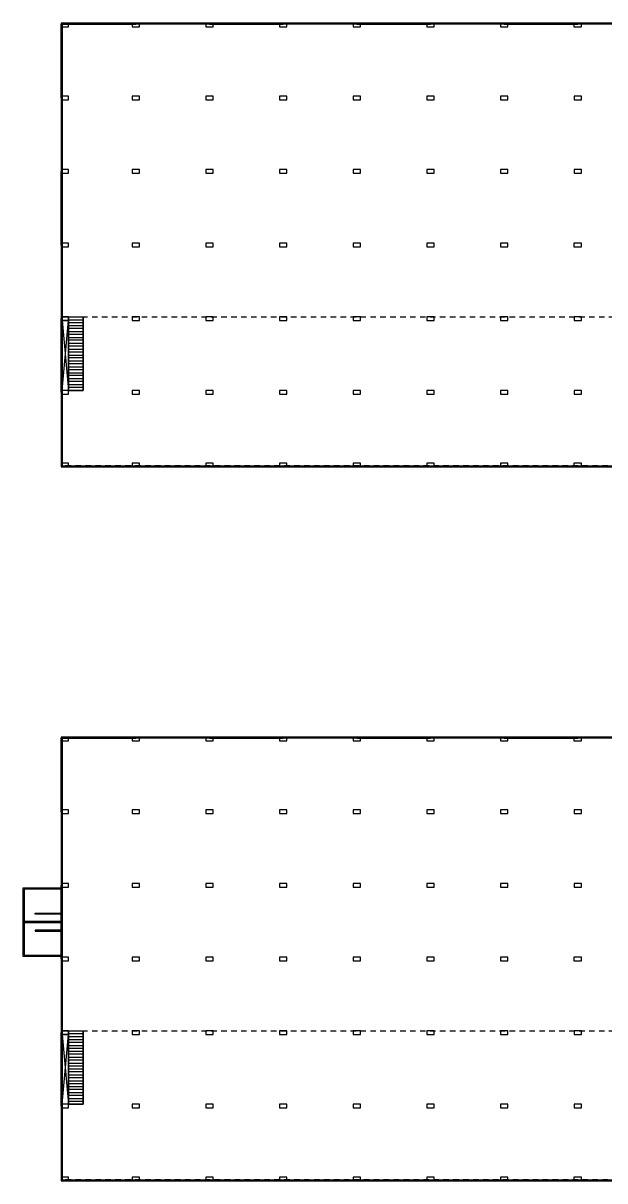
# Model space of a CAD drawing. Header units: millimetres. Extents: x 332 to 5606, y 276 to 1426.
# Drawn here: x 1746.7 to 1825.6, y 664.2 to 821.5 of the extents above; entities that cross this region are included whole.
import ezdxf

# ---------------------------------------------------------------- set-up
doc = ezdxf.new("R2010")
doc.units = ezdxf.units.MM
doc.linetypes.add('JIS_02_0.7', pattern=[1.35, 0.75, -0.6])

msp = doc.modelspace()

# ---------------------------------------------------------------- linework, layer by layer
for p, q in [((1752.8, 821.527), (1751.8, 821.527)), ((1751.8, 821.527), (1751.8, 821.027)), ((1872.107, 821.527), (1751.807, 821.527)), ((1751.807, 821.527), (1751.807, 761.227)), ((1751.807, 811.377), (1751.807, 821.377)), ((1751.807, 821.377), (1751.957, 821.377)), ((1751.957, 821.377), (1751.957, 821.527)), ((1871.957, 821.377), (1751.957, 821.377)), ((1751.957, 821.377), (1751.957, 761.377)), ((1751.957, 821.377), (1761.957, 821.377)), ((1752.8, 821.027), (1752.8, 821.527)), ((1762.457, 821.527), (1761.457, 821.527)), ((1761.457, 821.527), (1761.457, 821.027)), ((1761.957, 821.377), (1761.957, 821.527)), ((1761.957, 821.527), (1771.957, 821.527)), ((1762.457, 821.027), (1762.457, 821.527)), ((1772.457, 821.527), (1771.457, 821.527)), ((1771.457, 821.527), (1771.457, 821.027)), ((1771.957, 821.527), (1771.957, 821.377)), ((1771.957, 821.377), (1781.957, 821.377)), ((1772.457, 821.027), (1772.457, 821.527)), ((1782.457, 821.527), (1781.457, 821.527)), ((1781.457, 821.527), (1781.457, 821.027)), ((1781.957, 821.377), (1781.957, 821.527)), ((1781.957, 821.527), (1791.957, 821.527)), ((1782.457, 821.027), (1782.457, 821.527)), ((1792.457, 821.527), (1791.457, 821.527)), ((1791.457, 821.527), (1791.457, 821.027)), ((1791.957, 821.527), (1791.957, 821.377)), ((1791.957, 821.377), (1801.957, 821.377)), ((1792.457, 821.027), (1792.457, 821.527)), ((1802.457, 821.527), (1801.457, 821.527)), ((1801.457, 821.527), (1801.457, 821.027)), ((1801.957, 821.377), (1801.957, 821.527)), ((1801.957, 821.527), (1811.957, 821.527)), ((1802.457, 821.027), (1802.457, 821.527)), ((1812.457, 821.527), (1811.457, 821.527)), ((1811.457, 821.527), (1811.457, 821.027)), ((1811.957, 821.527), (1811.957, 821.377)), ((1811.957, 821.377), (1821.957, 821.377)), ((1812.457, 821.027), (1812.457, 821.527)), ((1822.457, 821.527), (1821.457, 821.527)), ((1821.457, 821.527), (1821.457, 821.027)), ((1821.957, 821.377), (1821.957, 821.527)), ((1821.957, 821.527), (1831.957, 821.527)), ((1822.457, 821.027), (1822.457, 821.527)), ((1751.8, 821.027), (1752.8, 821.027)), ((1751.957, 820.827), (1751.807, 820.827)), ((1751.807, 820.827), (1751.882, 820.827)), ((1751.957, 820.827), (1751.807, 820.827)), ((1751.882, 820.827), (1751.882, 811.827)), ((1751.957, 821.027), (1751.957, 820.827)), ((1761.457, 821.027), (1762.457, 821.027)), ((1771.457, 821.027), (1772.457, 821.027)), ((1781.457, 821.027), (1782.457, 821.027)), ((1791.457, 821.027), (1792.457, 821.027)), ((1801.457, 821.027), (1802.457, 821.027)), ((1811.457, 821.027), (1812.457, 821.027)), ((1821.457, 821.027), (1822.457, 821.027)), ((1751.807, 811.827), (1751.957, 811.827)), ((1752.807, 811.627), (1751.807, 811.627)), ((1751.807, 811.627), (1751.807, 811.127)), ((1751.957, 811.377), (1751.807, 811.377)), ((1751.807, 811.127), (1752.807, 811.127)), ((1751.807, 810.877), (1751.957, 810.877)), ((1751.882, 810.877), (1751.882, 801.877)), ((1751.957, 801.377), (1751.957, 811.377)), ((1752.807, 811.127), (1752.807, 811.627)), ((1762.464, 811.627), (1761.464, 811.627)), ((1761.464, 811.627), (1761.464, 811.127)), ((1761.464, 811.127), (1762.464, 811.127)), ((1762.464, 811.127), (1762.464, 811.627)), ((1772.464, 811.627), (1771.464, 811.627)), ((1771.464, 811.627), (1771.464, 811.127)), ((1771.464, 811.127), (1772.464, 811.127)), ((1772.464, 811.127), (1772.464, 811.627)), ((1782.464, 811.627), (1781.464, 811.627)), ((1781.464, 811.627), (1781.464, 811.127)), ((1781.464, 811.127), (1782.464, 811.127)), ((1782.464, 811.127), (1782.464, 811.627)), ((1792.464, 811.627), (1791.464, 811.627)), ((1791.464, 811.627), (1791.464, 811.127)), ((1791.464, 811.127), (1792.464, 811.127)), ((1792.464, 811.127), (1792.464, 811.627)), ((1802.464, 811.627), (1801.464, 811.627)), ((1801.464, 811.627), (1801.464, 811.127)), ((1801.464, 811.127), (1802.464, 811.127)), ((1802.464, 811.127), (1802.464, 811.627)), ((1812.464, 811.627), (1811.464, 811.627)), ((1811.464, 811.627), (1811.464, 811.127)), ((1811.464, 811.127), (1812.464, 811.127)), ((1812.464, 811.127), (1812.464, 811.627)), ((1822.464, 811.627), (1821.464, 811.627)), ((1821.464, 811.627), (1821.464, 811.127)), ((1821.464, 811.127), (1822.464, 811.127)), ((1822.464, 811.127), (1822.464, 811.627)), ((1751.957, 801.877), (1751.807, 801.877)), ((1752.807, 801.627), (1751.807, 801.627)), ((1751.807, 801.627), (1751.807, 801.127)), ((1751.807, 791.377), (1751.807, 801.377)), ((1751.807, 801.377), (1751.957, 801.377)), ((1751.807, 801.127), (1752.807, 801.127)), ((1751.807, 800.877), (1751.957, 800.877)), ((1751.882, 800.877), (1751.882, 791.877)), ((1752.807, 801.127), (1752.807, 801.627)), ((1762.464, 801.627), (1761.464, 801.627)), ((1761.464, 801.627), (1761.464, 801.127)), ((1761.464, 801.127), (1762.464, 801.127)), ((1762.464, 801.127), (1762.464, 801.627)), ((1772.464, 801.627), (1771.464, 801.627)), ((1771.464, 801.627), (1771.464, 801.127)), ((1771.464, 801.127), (1772.464, 801.127)), ((1772.464, 801.127), (1772.464, 801.627)), ((1782.464, 801.627), (1781.464, 801.627)), ((1781.464, 801.627), (1781.464, 801.127)), ((1781.464, 801.127), (1782.464, 801.127)), ((1782.464, 801.127), (1782.464, 801.627)), ((1792.464, 801.627), (1791.464, 801.627)), ((1791.464, 801.627), (1791.464, 801.127)), ((1791.464, 801.127), (1792.464, 801.127)), ((1792.464, 801.127), (1792.464, 801.627)), ((1802.464, 801.627), (1801.464, 801.627)), ((1801.464, 801.627), (1801.464, 801.127)), ((1801.464, 801.127), (1802.464, 801.127)), ((1802.464, 801.127), (1802.464, 801.627)), ((1812.464, 801.627), (1811.464, 801.627)), ((1811.464, 801.627), (1811.464, 801.127)), ((1811.464, 801.127), (1812.464, 801.127)), ((1812.464, 801.127), (1812.464, 801.627)), ((1822.464, 801.627), (1821.464, 801.627)), ((1821.464, 801.627), (1821.464, 801.127)), ((1821.464, 801.127), (1822.464, 801.127)), ((1822.464, 801.127), (1822.464, 801.627)), ((1752.8, 791.627), (1751.8, 791.627)), ((1751.8, 791.627), (1751.8, 791.127)), ((1751.957, 791.877), (1751.807, 791.877)), ((1751.957, 791.377), (1751.807, 791.377)), ((1751.957, 781.377), (1751.957, 791.377)), ((1752.8, 791.127), (1752.8, 791.627)), ((1762.457, 791.627), (1761.457, 791.627)), ((1761.457, 791.627), (1761.457, 791.127)), ((1762.457, 791.127), (1762.457, 791.627)), ((1772.457, 791.627), (1771.457, 791.627)), ((1771.457, 791.627), (1771.457, 791.127)), ((1772.457, 791.127), (1772.457, 791.627)), ((1782.457, 791.627), (1781.457, 791.627)), ((1781.457, 791.627), (1781.457, 791.127)), ((1782.457, 791.127), (1782.457, 791.627)), ((1792.457, 791.627), (1791.457, 791.627)), ((1791.457, 791.627), (1791.457, 791.127)), ((1792.457, 791.127), (1792.457, 791.627)), ((1802.457, 791.627), (1801.457, 791.627)), ((1801.457, 791.627), (1801.457, 791.127)), ((1802.457, 791.127), (1802.457, 791.627)), ((1812.457, 791.627), (1811.457, 791.627)), ((1811.457, 791.627), (1811.457, 791.127)), ((1812.457, 791.127), (1812.457, 791.627)), ((1822.457, 791.627), (1821.457, 791.627)), ((1821.457, 791.627), (1821.457, 791.127)), ((1822.457, 791.127), (1822.457, 791.627)), ((1751.8, 791.127), (1752.8, 791.127)), ((1751.957, 790.877), (1751.807, 790.877)), ((1751.882, 790.877), (1751.882, 781.877)), ((1761.457, 791.127), (1762.457, 791.127)), ((1771.457, 791.127), (1772.457, 791.127)), ((1781.457, 791.127), (1782.457, 791.127)), ((1791.457, 791.127), (1792.457, 791.127)), ((1801.457, 791.127), (1802.457, 791.127)), ((1811.457, 791.127), (1812.457, 791.127)), ((1821.457, 791.127), (1822.457, 791.127)), ((1751.807, 781.877), (1751.957, 781.877)), ((1752.807, 781.627), (1751.807, 781.627)), ((1751.807, 781.627), (1751.807, 781.127)), ((1751.807, 771.377), (1751.807, 781.377)), ((1751.807, 781.377), (1751.957, 781.377)), ((1751.807, 781.127), (1752.807, 781.127)), ((1751.807, 780.877), (1751.957, 780.877)), ((1751.882, 780.877), (1751.882, 771.877)), ((1751.957, 781.127), (1752.807, 781.127)), ((1752.807, 781.127), (1752.807, 781.627)), ((1752.807, 771.627), (1752.807, 781.627)), ((1752.807, 781.627), (1754.807, 781.627)), ((1752.807, 781.227), (1754.807, 781.227)), ((1752.807, 781.227), (1752.807, 780.827)), ((1752.807, 780.827), (1754.807, 780.827)), ((1752.807, 780.827), (1752.807, 780.427)), ((1752.807, 780.427), (1754.807, 780.427)), ((1754.807, 781.627), (1754.807, 781.127)), ((1754.807, 771.627), (1754.807, 781.627)), ((1754.807, 780.427), (1754.807, 780.027)), ((1762.464, 781.627), (1761.464, 781.627)), ((1761.464, 781.627), (1761.464, 781.127)), ((1761.464, 781.127), (1762.464, 781.127)), ((1762.464, 781.127), (1762.464, 781.627)), ((1772.464, 781.627), (1771.464, 781.627)), ((1771.464, 781.627), (1771.464, 781.127)), ((1771.464, 781.127), (1772.464, 781.127)), ((1772.464, 781.127), (1772.464, 781.627)), ((1782.464, 781.627), (1781.464, 781.627)), ((1781.464, 781.627), (1781.464, 781.127)), ((1781.464, 781.127), (1782.464, 781.127)), ((1782.464, 781.127), (1782.464, 781.627)), ((1792.464, 781.627), (1791.464, 781.627)), ((1791.464, 781.627), (1791.464, 781.127)), ((1791.464, 781.127), (1792.464, 781.127)), ((1792.464, 781.127), (1792.464, 781.627)), ((1802.464, 781.627), (1801.464, 781.627)), ((1801.464, 781.627), (1801.464, 781.127)), ((1801.464, 781.127), (1802.464, 781.127)), ((1802.464, 781.127), (1802.464, 781.627)), ((1812.464, 781.627), (1811.464, 781.627)), ((1811.464, 781.627), (1811.464, 781.127)), ((1811.464, 781.127), (1812.464, 781.127)), ((1812.464, 781.127), (1812.464, 781.627)), ((1822.464, 781.627), (1821.464, 781.627)), ((1821.464, 781.627), (1821.464, 781.127)), ((1821.464, 781.127), (1822.464, 781.127)), ((1822.464, 781.127), (1822.464, 781.627)), ((1754.807, 780.027), (1752.807, 780.027)), ((1752.807, 780.027), (1752.807, 779.627)), ((1752.807, 779.627), (1754.807, 779.627)), ((1754.807, 779.227), (1752.807, 779.227)), ((1752.807, 779.227), (1752.807, 778.827)), ((1752.807, 778.827), (1754.807, 778.827)), ((1754.807, 779.627), (1754.807, 779.227)), ((1754.807, 778.827), (1754.807, 778.427)), ((1754.807, 778.427), (1752.807, 778.427)), ((1752.807, 778.427), (1752.807, 778.027)), ((1752.807, 778.027), (1754.807, 778.027)), ((1754.807, 777.627), (1752.807, 777.627)), ((1752.807, 777.627), (1752.807, 777.227)), ((1752.807, 777.227), (1754.807, 777.227)), ((1754.807, 778.027), (1754.807, 777.627)), ((1754.807, 777.227), (1754.807, 776.827)), ((1754.807, 776.827), (1752.807, 776.827)), ((1752.807, 776.827), (1752.807, 776.427)), ((1752.807, 776.427), (1754.807, 776.427)), ((1754.807, 776.027), (1752.807, 776.027)), ((1752.807, 776.027), (1752.807, 775.627)), ((1752.807, 775.627), (1754.807, 775.627)), ((1754.807, 776.427), (1754.807, 776.027)), ((1754.807, 775.627), (1754.807, 775.227)), ((1754.807, 775.227), (1752.807, 775.227)), ((1752.807, 775.227), (1752.807, 774.827)), ((1752.807, 774.827), (1754.807, 774.827)), ((1754.807, 774.427), (1752.807, 774.427)), ((1752.807, 774.427), (1752.807, 774.027)), ((1752.807, 774.027), (1754.807, 774.027)), ((1754.807, 774.827), (1754.807, 774.427)), ((1754.807, 774.027), (1754.807, 773.627)), ((1754.807, 773.627), (1752.807, 773.627)), ((1752.807, 773.627), (1752.807, 773.227)), ((1752.807, 773.227), (1754.807, 773.227)), ((1754.807, 772.827), (1752.807, 772.827)), ((1752.807, 772.827), (1752.807, 772.427)), ((1752.807, 772.427), (1754.807, 772.427)), ((1754.807, 773.227), (1754.807, 772.827)), ((1754.807, 772.427), (1754.807, 772.027)), ((1751.957, 771.877), (1751.807, 771.877)), ((1752.807, 771.627), (1751.807, 771.627)), ((1751.807, 771.627), (1751.807, 771.127)), ((1751.957, 771.377), (1751.807, 771.377)), ((1751.807, 771.127), (1752.807, 771.127)), ((1751.957, 770.927), (1751.807, 770.927)), ((1751.882, 770.927), (1751.882, 761.927)), ((1751.957, 761.377), (1751.957, 771.377)), ((1754.807, 772.027), (1752.807, 772.027)), ((1752.807, 772.027), (1752.807, 771.627)), ((1752.807, 771.127), (1752.807, 771.627)), ((1754.807, 771.627), (1752.807, 771.627)), ((1752.807, 771.627), (1754.807, 771.627)), ((1762.464, 771.627), (1761.464, 771.627)), ((1761.464, 771.627), (1761.464, 771.127)), ((1761.464, 771.127), (1762.464, 771.127)), ((1762.464, 771.127), (1762.464, 771.627)), ((1772.464, 771.627), (1771.464, 771.627)), ((1771.464, 771.627), (1771.464, 771.127)), ((1771.464, 771.127), (1772.464, 771.127)), ((1772.464, 771.127), (1772.464, 771.627)), ((1782.464, 771.627), (1781.464, 771.627)), ((1781.464, 771.627), (1781.464, 771.127)), ((1781.464, 771.127), (1782.464, 771.127)), ((1782.464, 771.127), (1782.464, 771.627)), ((1792.464, 771.627), (1791.464, 771.627)), ((1791.464, 771.627), (1791.464, 771.127)), ((1791.464, 771.127), (1792.464, 771.127)), ((1792.464, 771.127), (1792.464, 771.627)), ((1802.464, 771.627), (1801.464, 771.627)), ((1801.464, 771.627), (1801.464, 771.127)), ((1801.464, 771.127), (1802.464, 771.127)), ((1802.464, 771.127), (1802.464, 771.627)), ((1812.464, 771.627), (1811.464, 771.627)), ((1811.464, 771.627), (1811.464, 771.127)), ((1811.464, 771.127), (1812.464, 771.127)), ((1812.464, 771.127), (1812.464, 771.627)), ((1822.464, 771.627), (1821.464, 771.627)), ((1821.464, 771.627), (1821.464, 771.127)), ((1821.464, 771.127), (1822.464, 771.127)), ((1822.464, 771.127), (1822.464, 771.627)), ((1751.807, 761.927), (1751.957, 761.927)), ((1752.807, 761.727), (1751.807, 761.727)), ((1751.807, 761.727), (1751.807, 761.227)), ((1752.807, 761.227), (1752.807, 761.727)), ((1762.457, 761.727), (1761.457, 761.727)), ((1761.457, 761.727), (1761.457, 761.227)), ((1762.457, 761.227), (1762.457, 761.727)), ((1772.457, 761.727), (1771.457, 761.727)), ((1771.457, 761.727), (1771.457, 761.227)), ((1772.457, 761.227), (1772.457, 761.727)), ((1782.457, 761.727), (1781.457, 761.727)), ((1781.457, 761.727), (1781.457, 761.227)), ((1782.457, 761.227), (1782.457, 761.727)), ((1792.457, 761.727), (1791.457, 761.727)), ((1791.457, 761.727), (1791.457, 761.227)), ((1792.457, 761.227), (1792.457, 761.727)), ((1802.457, 761.727), (1801.457, 761.727)), ((1801.457, 761.727), (1801.457, 761.227)), ((1802.457, 761.227), (1802.457, 761.727)), ((1812.457, 761.727), (1811.457, 761.727)), ((1811.457, 761.727), (1811.457, 761.227)), ((1812.457, 761.227), (1812.457, 761.727)), ((1822.457, 761.727), (1821.457, 761.727)), ((1821.457, 761.727), (1821.457, 761.227)), ((1822.457, 761.227), (1822.457, 761.727)), ((1751.957, 761.377), (1751.807, 761.377)), ((1751.807, 761.227), (1872.107, 761.227)), ((1751.807, 761.227), (1752.807, 761.227)), ((1751.957, 761.377), (1871.957, 761.377)), ((1751.957, 761.377), (1761.957, 761.377)), ((1751.957, 761.377), (1751.957, 761.227)), ((1751.957, 761.227), (1751.957, 761.377)), ((1761.457, 761.227), (1762.457, 761.227)), ((1761.957, 761.377), (1761.957, 761.377)), ((1761.957, 761.377), (1761.957, 761.227)), ((1761.957, 761.227), (1771.957, 761.227)), ((1771.457, 761.227), (1772.457, 761.227)), ((1771.957, 761.227), (1771.957, 761.377)), ((1771.957, 761.377), (1781.957, 761.377)), ((1781.457, 761.227), (1782.457, 761.227)), ((1781.957, 761.377), (1781.957, 761.227)), ((1781.957, 761.227), (1791.957, 761.227)), ((1791.457, 761.227), (1792.457, 761.227)), ((1791.957, 761.227), (1791.957, 761.377)), ((1791.957, 761.377), (1801.957, 761.377)), ((1801.457, 761.227), (1802.457, 761.227)), ((1801.957, 761.377), (1801.957, 761.227)), ((1801.957, 761.227), (1811.957, 761.227)), ((1811.457, 761.227), (1812.457, 761.227)), ((1811.957, 761.227), (1811.957, 761.377)), ((1811.957, 761.377), (1821.957, 761.377)), ((1821.457, 761.227), (1822.457, 761.227)), ((1821.957, 761.377), (1821.957, 761.227)), ((1821.957, 761.227), (1831.957, 761.227)), ((1752.8, 724.511), (1751.8, 724.511)), ((1751.8, 724.511), (1751.8, 724.011)), ((1751.8, 724.011), (1752.8, 724.011)), ((1872.107, 724.511), (1751.807, 724.511)), ((1751.807, 724.511), (1751.807, 664.211)), ((1751.807, 714.361), (1751.807, 724.361)), ((1751.807, 724.361), (1751.957, 724.361)), ((1751.957, 723.811), (1751.807, 723.811)), ((1751.807, 723.811), (1751.882, 723.811)), ((1751.957, 723.811), (1751.807, 723.811)), ((1751.882, 723.811), (1751.882, 714.811)), ((1751.957, 724.361), (1751.957, 724.511)), ((1871.957, 724.361), (1751.957, 724.361)), ((1751.957, 724.361), (1751.957, 664.361)), ((1751.957, 724.361), (1761.957, 724.361)), ((1751.957, 724.011), (1751.957, 723.811)), ((1752.8, 724.011), (1752.8, 724.511)), ((1762.457, 724.511), (1761.457, 724.511)), ((1761.457, 724.511), (1761.457, 724.011)), ((1761.457, 724.011), (1762.457, 724.011)), ((1761.957, 724.361), (1761.957, 724.511)), ((1761.957, 724.511), (1771.957, 724.511)), ((1762.457, 724.011), (1762.457, 724.511)), ((1772.457, 724.511), (1771.457, 724.511)), ((1771.457, 724.511), (1771.457, 724.011)), ((1771.457, 724.011), (1772.457, 724.011)), ((1771.957, 724.511), (1771.957, 724.361)), ((1771.957, 724.361), (1781.957, 724.361)), ((1772.457, 724.011), (1772.457, 724.511)), ((1782.457, 724.511), (1781.457, 724.511)), ((1781.457, 724.511), (1781.457, 724.011)), ((1781.457, 724.011), (1782.457, 724.011)), ((1781.957, 724.361), (1781.957, 724.511)), ((1781.957, 724.511), (1791.957, 724.511)), ((1782.457, 724.011), (1782.457, 724.511)), ((1792.457, 724.511), (1791.457, 724.511)), ((1791.457, 724.511), (1791.457, 724.011)), ((1791.457, 724.011), (1792.457, 724.011)), ((1791.957, 724.511), (1791.957, 724.361)), ((1791.957, 724.361), (1801.957, 724.361)), ((1792.457, 724.011), (1792.457, 724.511)), ((1802.457, 724.511), (1801.457, 724.511)), ((1801.457, 724.511), (1801.457, 724.011)), ((1801.457, 724.011), (1802.457, 724.011)), ((1801.957, 724.361), (1801.957, 724.511)), ((1801.957, 724.511), (1811.957, 724.511)), ((1802.457, 724.011), (1802.457, 724.511)), ((1812.457, 724.511), (1811.457, 724.511)), ((1811.457, 724.511), (1811.457, 724.011)), ((1811.457, 724.011), (1812.457, 724.011)), ((1811.957, 724.511), (1811.957, 724.361)), ((1811.957, 724.361), (1821.957, 724.361)), ((1812.457, 724.011), (1812.457, 724.511)), ((1822.457, 724.511), (1821.457, 724.511)), ((1821.457, 724.511), (1821.457, 724.011)), ((1821.457, 724.011), (1822.457, 724.011)), ((1821.957, 724.361), (1821.957, 724.511)), ((1821.957, 724.511), (1831.957, 724.511)), ((1822.457, 724.011), (1822.457, 724.511)), ((1751.807, 714.811), (1751.957, 714.811)), ((1752.807, 714.611), (1751.807, 714.611)), ((1751.807, 714.611), (1751.807, 714.111)), ((1751.957, 714.361), (1751.807, 714.361)), ((1751.957, 704.361), (1751.957, 714.361)), ((1752.807, 714.111), (1752.807, 714.611)), ((1762.464, 714.611), (1761.464, 714.611)), ((1761.464, 714.611), (1761.464, 714.111)), ((1762.464, 714.111), (1762.464, 714.611)), ((1772.464, 714.611), (1771.464, 714.611)), ((1771.464, 714.611), (1771.464, 714.111)), ((1772.464, 714.111), (1772.464, 714.611)), ((1782.464, 714.611), (1781.464, 714.611)), ((1781.464, 714.611), (1781.464, 714.111)), ((1782.464, 714.111), (1782.464, 714.611)), ((1792.464, 714.611), (1791.464, 714.611)), ((1791.464, 714.611), (1791.464, 714.111)), ((1792.464, 714.111), (1792.464, 714.611)), ((1802.464, 714.611), (1801.464, 714.611)), ((1801.464, 714.611), (1801.464, 714.111)), ((1802.464, 714.111), (1802.464, 714.611)), ((1812.464, 714.611), (1811.464, 714.611)), ((1811.464, 714.611), (1811.464, 714.111)), ((1812.464, 714.111), (1812.464, 714.611)), ((1822.464, 714.611), (1821.464, 714.611)), ((1821.464, 714.611), (1821.464, 714.111)), ((1822.464, 714.111), (1822.464, 714.611)), ((1751.807, 714.111), (1752.807, 714.111)), ((1751.807, 713.861), (1751.957, 713.861)), ((1751.882, 713.861), (1751.882, 704.861)), ((1761.464, 714.111), (1762.464, 714.111)), ((1771.464, 714.111), (1772.464, 714.111)), ((1781.464, 714.111), (1782.464, 714.111)), ((1791.464, 714.111), (1792.464, 714.111)), ((1801.464, 714.111), (1802.464, 714.111)), ((1811.464, 714.111), (1812.464, 714.111)), ((1821.464, 714.111), (1822.464, 714.111)), ((1751.957, 704.861), (1751.807, 704.861)), ((1752.807, 704.611), (1751.807, 704.611)), ((1751.807, 704.611), (1751.807, 704.111)), ((1751.807, 694.361), (1751.807, 704.361)), ((1751.807, 704.361), (1751.957, 704.361)), ((1751.807, 704.111), (1752.807, 704.111)), ((1751.807, 703.861), (1751.957, 703.861)), ((1751.882, 703.861), (1751.882, 694.861)), ((1752.807, 704.111), (1752.807, 704.611)), ((1762.464, 704.611), (1761.464, 704.611)), ((1761.464, 704.611), (1761.464, 704.111)), ((1761.464, 704.111), (1762.464, 704.111)), ((1762.464, 704.111), (1762.464, 704.611)), ((1772.464, 704.611), (1771.464, 704.611)), ((1771.464, 704.611), (1771.464, 704.111)), ((1771.464, 704.111), (1772.464, 704.111)), ((1772.464, 704.111), (1772.464, 704.611)), ((1782.464, 704.611), (1781.464, 704.611)), ((1781.464, 704.611), (1781.464, 704.111)), ((1781.464, 704.111), (1782.464, 704.111)), ((1782.464, 704.111), (1782.464, 704.611)), ((1792.464, 704.611), (1791.464, 704.611)), ((1791.464, 704.611), (1791.464, 704.111)), ((1791.464, 704.111), (1792.464, 704.111)), ((1792.464, 704.111), (1792.464, 704.611)), ((1802.464, 704.611), (1801.464, 704.611)), ((1801.464, 704.611), (1801.464, 704.111)), ((1801.464, 704.111), (1802.464, 704.111)), ((1802.464, 704.111), (1802.464, 704.611)), ((1812.464, 704.611), (1811.464, 704.611)), ((1811.464, 704.611), (1811.464, 704.111)), ((1811.464, 704.111), (1812.464, 704.111)), ((1812.464, 704.111), (1812.464, 704.611)), ((1822.464, 704.611), (1821.464, 704.611)), ((1821.464, 704.611), (1821.464, 704.111)), ((1821.464, 704.111), (1822.464, 704.111)), ((1822.464, 704.111), (1822.464, 704.611)), ((1752.8, 694.611), (1751.8, 694.611)), ((1751.8, 694.611), (1751.8, 694.111)), ((1751.8, 694.111), (1752.8, 694.111)), ((1751.957, 694.861), (1751.807, 694.861)), ((1751.957, 694.361), (1751.807, 694.361)), ((1751.957, 693.861), (1751.807, 693.861)), ((1751.882, 693.861), (1751.882, 684.861)), ((1751.957, 684.361), (1751.957, 694.361)), ((1752.8, 694.111), (1752.8, 694.611)), ((1762.457, 694.611), (1761.457, 694.611)), ((1761.457, 694.611), (1761.457, 694.111)), ((1761.457, 694.111), (1762.457, 694.111)), ((1762.457, 694.111), (1762.457, 694.611)), ((1772.457, 694.611), (1771.457, 694.611)), ((1771.457, 694.611), (1771.457, 694.111)), ((1771.457, 694.111), (1772.457, 694.111)), ((1772.457, 694.111), (1772.457, 694.611)), ((1782.457, 694.611), (1781.457, 694.611)), ((1781.457, 694.611), (1781.457, 694.111)), ((1781.457, 694.111), (1782.457, 694.111)), ((1782.457, 694.111), (1782.457, 694.611)), ((1792.457, 694.611), (1791.457, 694.611)), ((1791.457, 694.611), (1791.457, 694.111)), ((1791.457, 694.111), (1792.457, 694.111)), ((1792.457, 694.111), (1792.457, 694.611)), ((1802.457, 694.611), (1801.457, 694.611)), ((1801.457, 694.611), (1801.457, 694.111)), ((1801.457, 694.111), (1802.457, 694.111)), ((1802.457, 694.111), (1802.457, 694.611)), ((1812.457, 694.611), (1811.457, 694.611)), ((1811.457, 694.611), (1811.457, 694.111)), ((1811.457, 694.111), (1812.457, 694.111)), ((1812.457, 694.111), (1812.457, 694.611)), ((1822.457, 694.611), (1821.457, 694.611)), ((1821.457, 694.611), (1821.457, 694.111)), ((1821.457, 694.111), (1822.457, 694.111)), ((1822.457, 694.111), (1822.457, 694.611)), ((1751.807, 684.861), (1751.957, 684.861)), ((1752.807, 684.611), (1751.807, 684.611)), ((1751.807, 684.611), (1751.807, 684.111)), ((1751.807, 674.361), (1751.807, 684.361)), ((1751.807, 684.361), (1751.957, 684.361)), ((1752.807, 684.111), (1752.807, 684.611)), ((1752.807, 674.611), (1752.807, 684.611)), ((1752.807, 684.611), (1754.807, 684.611)), ((1754.807, 684.611), (1754.807, 684.111)), ((1754.807, 674.611), (1754.807, 684.611)), ((1762.464, 684.611), (1761.464, 684.611)), ((1761.464, 684.611), (1761.464, 684.111)), ((1762.464, 684.111), (1762.464, 684.611)), ((1772.464, 684.611), (1771.464, 684.611)), ((1771.464, 684.611), (1771.464, 684.111)), ((1772.464, 684.111), (1772.464, 684.611)), ((1782.464, 684.611), (1781.464, 684.611)), ((1781.464, 684.611), (1781.464, 684.111)), ((1782.464, 684.111), (1782.464, 684.611)), ((1792.464, 684.611), (1791.464, 684.611)), ((1791.464, 684.611), (1791.464, 684.111)), ((1792.464, 684.111), (1792.464, 684.611)), ((1802.464, 684.611), (1801.464, 684.611)), ((1801.464, 684.611), (1801.464, 684.111)), ((1802.464, 684.111), (1802.464, 684.611)), ((1812.464, 684.611), (1811.464, 684.611)), ((1811.464, 684.611), (1811.464, 684.111)), ((1812.464, 684.111), (1812.464, 684.611)), ((1822.464, 684.611), (1821.464, 684.611)), ((1821.464, 684.611), (1821.464, 684.111)), ((1822.464, 684.111), (1822.464, 684.611)), ((1751.807, 684.111), (1752.807, 684.111)), ((1751.807, 683.861), (1751.957, 683.861)), ((1751.882, 683.861), (1751.882, 674.861)), ((1751.957, 684.111), (1752.807, 684.111)), ((1752.807, 684.211), (1754.807, 684.211)), ((1752.807, 684.211), (1752.807, 683.811)), ((1752.807, 683.811), (1754.807, 683.811)), ((1752.807, 683.811), (1752.807, 683.411)), ((1752.807, 683.411), (1754.807, 683.411)), ((1754.807, 683.011), (1752.807, 683.011)), ((1752.807, 683.011), (1752.807, 682.611)), ((1754.807, 683.411), (1754.807, 683.011)), ((1761.464, 684.111), (1762.464, 684.111)), ((1771.464, 684.111), (1772.464, 684.111)), ((1781.464, 684.111), (1782.464, 684.111)), ((1791.464, 684.111), (1792.464, 684.111)), ((1801.464, 684.111), (1802.464, 684.111)), ((1811.464, 684.111), (1812.464, 684.111)), ((1821.464, 684.111), (1822.464, 684.111)), ((1752.807, 682.611), (1754.807, 682.611)), ((1754.807, 682.211), (1752.807, 682.211)), ((1752.807, 682.211), (1752.807, 681.811)), ((1752.807, 681.811), (1754.807, 681.811)), ((1754.807, 681.411), (1752.807, 681.411)), ((1752.807, 681.411), (1752.807, 681.011)), ((1754.807, 682.611), (1754.807, 682.211)), ((1754.807, 681.811), (1754.807, 681.411)), ((1752.807, 681.011), (1754.807, 681.011)), ((1754.807, 680.611), (1752.807, 680.611)), ((1752.807, 680.611), (1752.807, 680.211)), ((1752.807, 680.211), (1754.807, 680.211)), ((1754.807, 679.811), (1752.807, 679.811)), ((1752.807, 679.811), (1752.807, 679.411)), ((1754.807, 681.011), (1754.807, 680.611)), ((1754.807, 680.211), (1754.807, 679.811)), ((1752.807, 679.411), (1754.807, 679.411)), ((1754.807, 679.011), (1752.807, 679.011)), ((1752.807, 679.011), (1752.807, 678.611)), ((1752.807, 678.611), (1754.807, 678.611)), ((1754.807, 678.211), (1752.807, 678.211)), ((1752.807, 678.211), (1752.807, 677.811)), ((1754.807, 679.411), (1754.807, 679.011)), ((1754.807, 678.611), (1754.807, 678.211)), ((1752.807, 677.811), (1754.807, 677.811)), ((1754.807, 677.411), (1752.807, 677.411)), ((1752.807, 677.411), (1752.807, 677.011)), ((1752.807, 677.011), (1754.807, 677.011)), ((1754.807, 676.611), (1752.807, 676.611)), ((1752.807, 676.611), (1752.807, 676.211)), ((1754.807, 677.811), (1754.807, 677.411)), ((1754.807, 677.011), (1754.807, 676.611)), ((1752.807, 676.211), (1754.807, 676.211)), ((1754.807, 675.811), (1752.807, 675.811)), ((1752.807, 675.811), (1752.807, 675.411)), ((1752.807, 675.411), (1754.807, 675.411)), ((1754.807, 675.011), (1752.807, 675.011)), ((1752.807, 675.011), (1752.807, 674.611)), ((1754.807, 676.211), (1754.807, 675.811)), ((1754.807, 675.411), (1754.807, 675.011)), ((1751.957, 674.861), (1751.807, 674.861)), ((1752.807, 674.611), (1751.807, 674.611)), ((1751.807, 674.611), (1751.807, 674.111)), ((1751.957, 674.361), (1751.807, 674.361)), ((1751.807, 674.111), (1752.807, 674.111)), ((1751.957, 673.911), (1751.807, 673.911)), ((1751.882, 673.911), (1751.882, 664.911)), ((1751.957, 664.361), (1751.957, 674.361)), ((1752.807, 674.111), (1752.807, 674.611)), ((1754.807, 674.611), (1752.807, 674.611)), ((1752.807, 674.611), (1754.807, 674.611)), ((1762.464, 674.611), (1761.464, 674.611)), ((1761.464, 674.611), (1761.464, 674.111)), ((1761.464, 674.111), (1762.464, 674.111)), ((1762.464, 674.111), (1762.464, 674.611)), ((1772.464, 674.611), (1771.464, 674.611)), ((1771.464, 674.611), (1771.464, 674.111)), ((1771.464, 674.111), (1772.464, 674.111)), ((1772.464, 674.111), (1772.464, 674.611)), ((1782.464, 674.611), (1781.464, 674.611)), ((1781.464, 674.611), (1781.464, 674.111)), ((1781.464, 674.111), (1782.464, 674.111)), ((1782.464, 674.111), (1782.464, 674.611)), ((1792.464, 674.611), (1791.464, 674.611)), ((1791.464, 674.611), (1791.464, 674.111)), ((1791.464, 674.111), (1792.464, 674.111)), ((1792.464, 674.111), (1792.464, 674.611)), ((1802.464, 674.611), (1801.464, 674.611)), ((1801.464, 674.611), (1801.464, 674.111)), ((1801.464, 674.111), (1802.464, 674.111)), ((1802.464, 674.111), (1802.464, 674.611)), ((1812.464, 674.611), (1811.464, 674.611)), ((1811.464, 674.611), (1811.464, 674.111)), ((1811.464, 674.111), (1812.464, 674.111)), ((1812.464, 674.111), (1812.464, 674.611)), ((1822.464, 674.611), (1821.464, 674.611)), ((1821.464, 674.611), (1821.464, 674.111)), ((1821.464, 674.111), (1822.464, 674.111)), ((1822.464, 674.111), (1822.464, 674.611)), ((1751.807, 664.911), (1751.957, 664.911)), ((1752.807, 664.711), (1751.807, 664.711)), ((1751.807, 664.711), (1751.807, 664.211)), ((1751.957, 664.361), (1751.807, 664.361)), ((1751.807, 664.211), (1872.107, 664.211)), ((1751.807, 664.211), (1752.807, 664.211)), ((1751.957, 664.361), (1871.957, 664.361)), ((1751.957, 664.361), (1761.957, 664.361)), ((1751.957, 664.361), (1751.957, 664.211)), ((1751.957, 664.211), (1751.957, 664.361)), ((1752.807, 664.211), (1752.807, 664.711)), ((1762.457, 664.711), (1761.457, 664.711)), ((1761.457, 664.711), (1761.457, 664.211)), ((1761.457, 664.211), (1762.457, 664.211)), ((1761.957, 664.361), (1761.957, 664.361)), ((1761.957, 664.361), (1761.957, 664.211)), ((1761.957, 664.211), (1771.957, 664.211)), ((1762.457, 664.211), (1762.457, 664.711)), ((1772.457, 664.711), (1771.457, 664.711)), ((1771.457, 664.711), (1771.457, 664.211)), ((1771.457, 664.211), (1772.457, 664.211)), ((1771.957, 664.211), (1771.957, 664.361)), ((1771.957, 664.361), (1781.957, 664.361)), ((1772.457, 664.211), (1772.457, 664.711)), ((1782.457, 664.711), (1781.457, 664.711)), ((1781.457, 664.711), (1781.457, 664.211)), ((1781.457, 664.211), (1782.457, 664.211)), ((1781.957, 664.361), (1781.957, 664.211)), ((1781.957, 664.211), (1791.957, 664.211)), ((1782.457, 664.211), (1782.457, 664.711)), ((1792.457, 664.711), (1791.457, 664.711)), ((1791.457, 664.711), (1791.457, 664.211)), ((1791.457, 664.211), (1792.457, 664.211)), ((1791.957, 664.211), (1791.957, 664.361)), ((1791.957, 664.361), (1801.957, 664.361)), ((1792.457, 664.211), (1792.457, 664.711)), ((1802.457, 664.711), (1801.457, 664.711)), ((1801.457, 664.711), (1801.457, 664.211)), ((1801.457, 664.211), (1802.457, 664.211)), ((1801.957, 664.361), (1801.957, 664.211)), ((1801.957, 664.211), (1811.957, 664.211)), ((1802.457, 664.211), (1802.457, 664.711)), ((1812.457, 664.711), (1811.457, 664.711)), ((1811.457, 664.711), (1811.457, 664.211)), ((1811.457, 664.211), (1812.457, 664.211)), ((1811.957, 664.211), (1811.957, 664.361)), ((1811.957, 664.361), (1821.957, 664.361)), ((1812.457, 664.211), (1812.457, 664.711)), ((1822.457, 664.711), (1821.457, 664.711)), ((1821.457, 664.711), (1821.457, 664.211)), ((1821.457, 664.211), (1822.457, 664.211)), ((1821.957, 664.361), (1821.957, 664.211)), ((1821.957, 664.211), (1831.957, 664.211)), ((1822.457, 664.211), (1822.457, 664.711))]:
    msp.add_line(p, q)
at = {"color": 1}
for p, q in [((1751.957, 771.627), (1752.807, 781.127)), ((1752.807, 781.127), (1751.957, 781.127)), ((1751.957, 781.127), (1752.807, 771.627)), ((1752.807, 781.627), (1752.807, 781.227)), ((1752.807, 781.627), (1752.807, 781.127)), ((1752.807, 781.127), (1752.807, 771.627)), ((1754.807, 781.127), (1754.807, 771.627)), ((1752.807, 771.627), (1751.957, 771.627)), ((1746.657, 694.711), (1746.657, 704.011)), ((1746.657, 704.011), (1751.807, 704.011)), ((1751.807, 703.861), (1746.807, 703.861)), ((1746.807, 703.861), (1746.807, 699.361)), ((1751.807, 704.011), (1751.807, 694.711)), ((1748.307, 700.436), (1748.307, 700.586)), ((1748.307, 700.586), (1751.807, 700.586)), ((1751.807, 700.436), (1748.307, 700.436)), ((1751.807, 699.436), (1746.807, 699.436)), ((1746.807, 699.361), (1746.807, 694.861)), ((1751.807, 699.286), (1746.807, 699.286)), ((1751.807, 698.286), (1748.307, 698.286)), ((1748.307, 698.286), (1748.307, 698.136)), ((1748.307, 698.136), (1751.807, 698.136)), ((1751.807, 694.711), (1746.657, 694.711)), ((1746.807, 694.861), (1751.807, 694.861)), ((1752.807, 684.611), (1752.807, 684.211)), ((1752.807, 684.611), (1752.807, 684.111)), ((1751.957, 674.611), (1752.807, 684.111)), ((1752.807, 684.111), (1751.957, 684.111)), ((1751.957, 684.111), (1752.807, 674.611)), ((1752.807, 684.111), (1752.807, 674.611)), ((1754.807, 684.111), (1754.807, 674.611)), ((1752.807, 674.611), (1751.957, 674.611))]:
    msp.add_line(p, q, dxfattribs=at)
at = {"color": 1, "linetype": 'JIS_02_0.7', "lineweight": -3}
for points in [[(1751.957, 781.627), (1871.957, 781.627), (1871.957, 761.377), (1751.957, 761.377)], [(1751.957, 684.611), (1871.957, 684.611), (1871.957, 664.361), (1751.957, 664.361)]]:
    msp.add_lwpolyline(points, close=True, dxfattribs=at)

doc.saveas('drawing.dxf')
